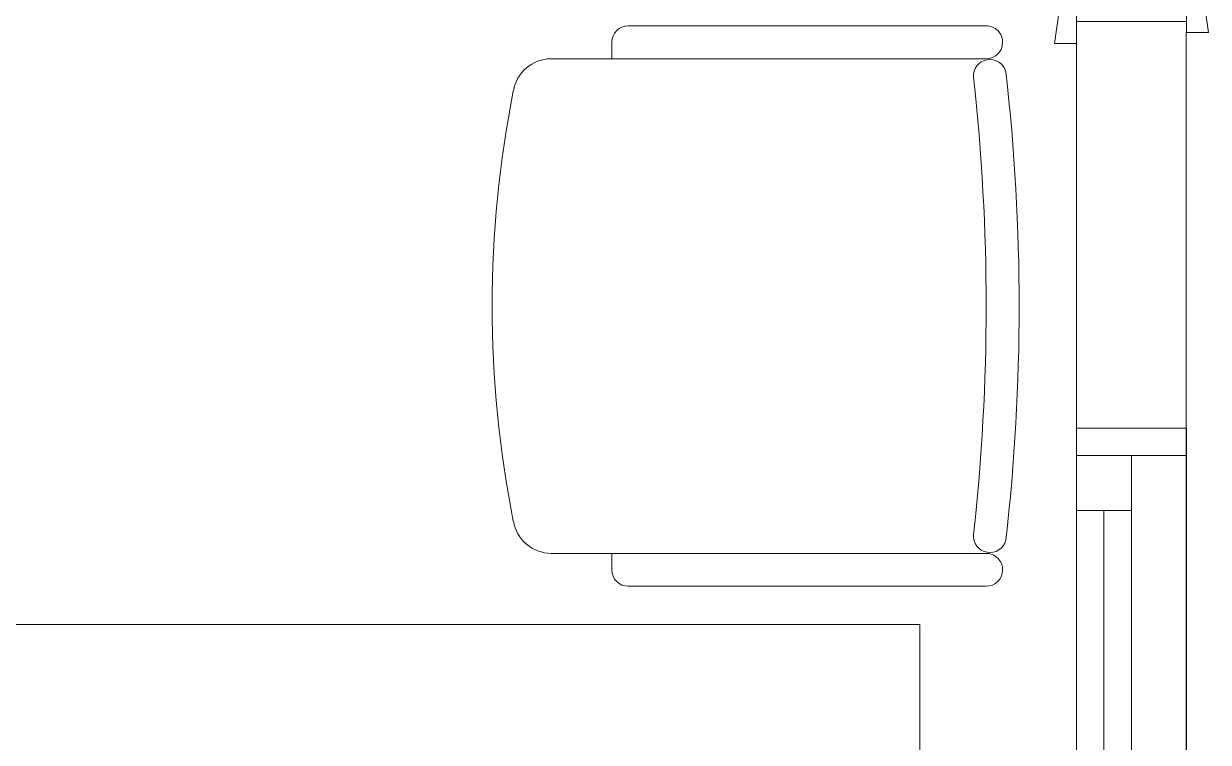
# Model space of a CAD drawing. Header units: inches. Extents: x -246178 to 57169, y -29325 to 19878.
# Drawn here: x 16740 to 17818, y -9003 to -8349 of the extents above; entities that cross this region are included whole.
import ezdxf

# ---------------------------------------------------------------- set-up
doc = ezdxf.new("R2010")
doc.units = ezdxf.units.IN
doc.header["$LTSCALE"] = 25
doc.header["$MEASUREMENT"] = 0
doc.layers.get('0').update_dxf_attribs({"color": 8})
for name, color, linetype, lineweight in [('00-Ground Floor$0$Aluminum', 251, 'Continuous', 5), ('00-Ground Floor$0$LOADING', 253, 'Continuous', 5), ('00-Ground Floor$0$Walls', 251, 'Continuous', 5), ('00-Ground Floor$0$Wooden Joinery', 251, 'Continuous', 5)]:
    doc.layers.add(name, color=color, linetype=linetype, lineweight=lineweight)

# ---------------------------------------------------------------- blocks, each defined once
blk = doc.blocks.new('00-Ground Floor$0$A$C72370EFE')
at = {"layer": '00-Ground Floor$0$Wooden Joinery'}
for p, q in [((-0.01, -0.03), (-0.01, -0.07)), ((0, -0.03), (-0.01, -0.03)), ((0.04, -0.03), (0.05, -0.03)), ((0.05, -0.03), (0.05, -0.07)), ((-0.01, -0.04), (-0.02, -0.04)), ((0.05, -0.04), (0.06, -0.04)), ((-0.01, -0.06), (-0.02, -0.06)), ((0.05, -0.06), (0.06, -0.06)), ((-0.05, -0.07), (-0.05, -0.16)), ((-0.03, -0.07), (-0.03, -0.16)), ((0, -0.07), (-0.01, -0.07)), ((0.04, -0.07), (0.05, -0.07)), ((0.07, -0.07), (0.07, -0.16)), ((0.09, -0.07), (0.09, -0.16)), ((-0.01, -0.17), (-0.02, -0.17)), ((-0.01, -0.17), (-0.01, -0.19)), ((0.05, -0.17), (0.06, -0.17)), ((0.05, -0.17), (0.05, -0.19)), ((-0.01, -0.19), (-0.02, -0.19)), ((0.05, -0.19), (0.06, -0.19))]:
    blk.add_line(p, q, dxfattribs=at)
for centre, radius, start, end in [((-0.02, -0.07), 0.03, 90, 180), ((0.06, -0.07), 0.03, 0, 90), ((-0.02, -0.07), 0.01, 90, 180), ((0.06, -0.07), 0.01, 0, 90), ((-0.02, -0.16), 0.03, 180, 270), ((-0.02, -0.16), 0.01, 180, 270), ((0.06, -0.16), 0.01, 270, 0), ((0.06, -0.16), 0.03, 270, 0)]:
    blk.add_arc(centre, radius, start, end, dxfattribs=at)
blk = doc.blocks.new('00-Ground Floor$0$A$C5DAD61B4')
at = {"layer": '00-Ground Floor$0$Wooden Joinery'}
for points in [[(80, 959.1), (80, 969.1), (10, 979.1), (10, 959.1)], [(940, 959.1), (940, 969.1), (1010, 979.1), (1010, 959.1)], [(70, 859.1), (70, 849.1), (0, 839.1), (0, 859.1)], [(120, 859.1), (120, 0), (80, 0), (80, 859.1)], [(950, 859.1), (950, 849.1), (1020, 839.1), (1020, 859.1)]]:
    blk.add_lwpolyline(points, close=True, dxfattribs=at)
for points in [[(45, 859.1), (45, 959.1), (20, 959.1), (20, 859.1), (45, 859.1)], [(45, 859.1), (80, 859.1), (80, 899.1), (90, 899.1), (90, 959.1), (45, 959.1), (45, 859.1)], [(975, 859.1), (940, 859.1), (940, 899.1), (930, 899.1), (930, 959.1), (975, 959.1), (975, 859.1)], [(975, 859.1), (975, 959.1), (1000, 959.1), (1000, 859.1), (975, 859.1)]]:
    blk.add_lwpolyline(points, dxfattribs=at)
blk.add_arc((80, 859.1), 860, 272.666, 0, dxfattribs=at)
at = {"layer": '00-Ground Floor$0$Wooden Joinery', "xscale": 999.9999999998854, "yscale": 999.9999999998854, "zscale": 999.9999999998854, "rotation": 180}
blk.add_blockref('00-Ground Floor$0$A$C72370EFE', (120, 0), dxfattribs=at)
blk = doc.blocks.new('00-Ground Floor$0$GF21016-P')
at = {"layer": '00-Ground Floor$0$LOADING', "extrusion": (-1.24384e-09, -1.20261e-09, -1)}
for p, q in [((0.0128, 0.0179), (0.0128, 0.4136)), ((0.4628, 0.0179), (0.4628, 0.4136)), ((-0.0022, 0.3585), (0.0128, 0.3585)), ((0.4778, 0.3585), (0.4628, 0.3585)), ((-0.0172, 0.0179), (-0.0172, 0.3435)), ((0.4928, 0.0179), (0.4928, 0.3435)), ((0.4778, 0.0029), (0.4778, 0.0029))]:
    blk.add_line(p, q, dxfattribs=at)
for centre, radius, start, end in [((-0.2378, -0.5362), 1.0036, 78.7568, 101.2432), ((-0.0478, 0.4136), 0.035, 0, 80.6557), ((-0.4278, 0.4136), 0.035, 99.3443, 180), ((0.0022, 0.3435), 0.015, 0, 90), ((-0.4778, 0.3435), 0.015, 90, 180), ((-0.0284, 0.0145), 0.015, 284.3864, 95.5209), ((-0.2378, 1.8928), 1.8749, 263.6341, 276.3659), ((-0.4471, 0.0145), 0.015, 84.4791, 255.6136), ((0.0022, 0.0179), 0.015, 270, 0), ((0.0022, 0.0179), 0.015, 180, 270), ((-0.4778, 0.0179), 0.015, 270, 0), ((-0.4778, 0.0179), 0.015, 180, 270), ((-0.2378, 1.8734), 1.8855, 263.5119, 276.4881)]:
    blk.add_arc(centre, radius, start, end, dxfattribs=at)
blk = doc.blocks.new('00-Ground Floor$0$A$C37be4daf')
at = {"layer": '00-Ground Floor$0$Aluminum'}
for p, q in [((1416, 598.2), (216, 598.2)), ((241, 498.2), (241, 598.2)), ((291, 548.2), (291, 598.2)), ((1341, 548.2), (1341, 598.2)), ((1391, 498.2), (1391, 598.2)), ((291, 573.2), (1341, 573.2)), ((1391, 548.2), (241, 548.2)), ((1416, 498.2), (216, 498.2))]:
    blk.add_line(p, q, dxfattribs=at)
at = {"layer": '00-Ground Floor$0$Walls'}
for p, q in [((216, 498.2), (216, 598.2)), ((1416, 498.2), (1416, 598.2))]:
    blk.add_line(p, q, dxfattribs=at)

msp = doc.modelspace()

# ---------------------------------------------------------------- linework, layer by layer
at = {"layer": '00-Ground Floor$0$LOADING', "elevation": 0}
msp.add_lwpolyline([(17555.3, -9646.1), (17555.3, -8896.1), (16055.3, -8896.1), (16055.3, -9646.1)], close=True, dxfattribs=at)
at = {"layer": '00-Ground Floor$0$Walls'}
for p, q in [((17797.7, -10467.4, 0), (17797.7, -8357.4, 0)), ((17697.7, -10267.4, 0), (17697.7, -8367.4, 0))]:
    msp.add_line(p, q, dxfattribs=at)

# ---------------------------------------------------------------- block references
at = {"rotation": 90}
msp.add_blockref('00-Ground Floor$0$A$C37be4daf', (18296, -10133.4, 0), dxfattribs=at)
at = {"layer": '00-Ground Floor$0$LOADING', "extrusion": (-2.24019e-05, -2.67576e-11, 1), "xscale": -1000.000000000006, "yscale": 1000.000000000006, "zscale": -1000.000000000006, "rotation": 90.00002511235276}
msp.add_blockref('00-Ground Floor$0$GF21016-P', (17633.5, -8368.5, -0.4), dxfattribs=at)
at = {"layer": '00-Ground Floor$0$Wooden Joinery', "rotation": 270}
msp.add_blockref('00-Ground Floor$0$A$C5DAD61B4', (16838.7, -7347.4, 0), dxfattribs=at)

doc.saveas('drawing.dxf')
